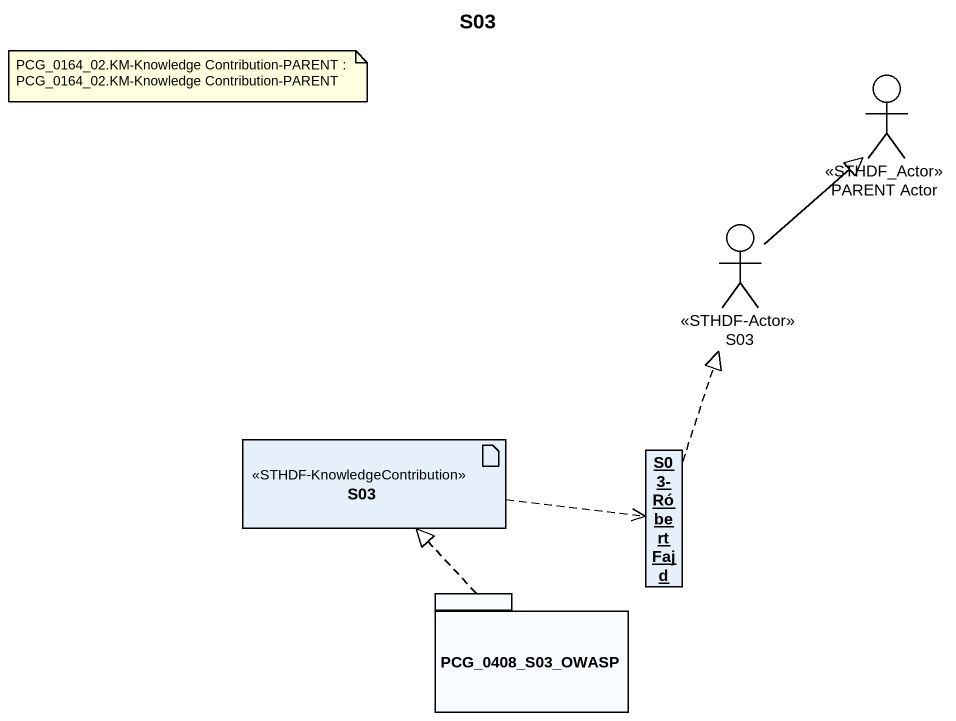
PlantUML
@startuml
title S03
allowmixing
hide circle
hide empty members
actor "PARENT Actor" as PARENT_Actor <<STHDF_Actor>>
actor S03 <<STHDF-Actor>>
artifact "S03" as S03_2 <<STHDF-KnowledgeContribution>>
object "S03-Róbert Fajd" as S03_Róbert_Fajd
package PCG_0408_S03_OWASP {
}
S03 -up-|> PARENT_Actor
S03_2 .right.> S03_Róbert_Fajd
S03_Róbert_Fajd .up.|> S03
PCG_0408_S03_OWASP .up.|> S03_2
note as N1
  PCG_0164_02.KM-Knowledge Contribution-PARENT : PCG_0164_02.KM-Knowledge Contribution-PARENT
end note
@enduml
